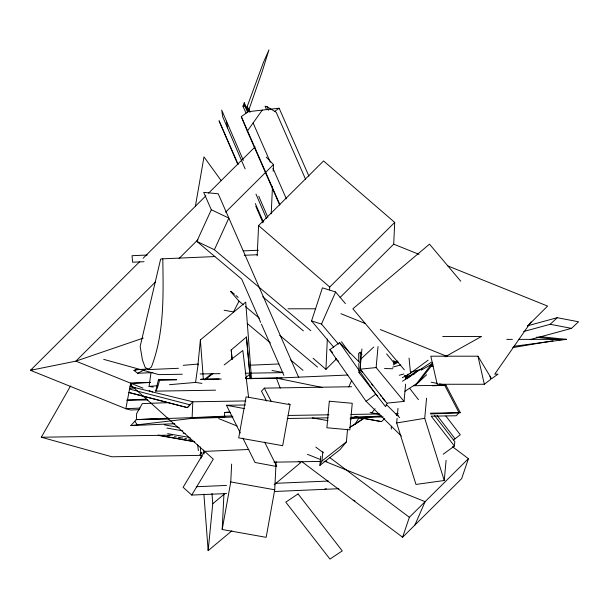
<?xml version="1.0" encoding="UTF-8"?>
<svg xmlns="http://www.w3.org/2000/svg" width="609" height="609" viewBox="0 0 609 609"><rect width="100%" height="100%" fill="white"/><g stroke="black" fill="none" stroke-linecap="round" stroke-linejoin="round"><path stroke-width="0.91" d="M391.282 429.086L391.359 426.262M131.445 385.619L131.514 383.312L130.661 383.183L125.842 408.708L130.722 410.009L139.278 409.636M232.973 417.028L190.526 418.558L130.859 425.6L136.294 419.609L192.117 417.622L192.809 401.795L130.052 386.449M192.117 417.622L224.455 417.096L224.652 412.506L229.212 411.958M257.188 255.871L258.581 225.589L323.562 160.951L394.708 222.399L393.703 244.156L340.111 297.466M271.218 213.774L272.482 186.339M273.175 171.198L273.479 164.575L266.262 157.092M313.056 358.229L325.937 369.351L327.33 339.076M329.591 289.876L329.72 287.037L394.708 222.399M276.113 461.599L274.728 489.781L266.156 537.336L222.194 529.503L223.967 493.45M222.194 529.503L230.758 481.947L231.641 464.104M347.549 429.132L346.399 441.852L340.028 449.625L319.908 465.398L320.737 456.248M319.908 465.398L321.955 461.005L322.793 451.787M361.906 349.01L360.079 369.191L376.134 367.57L404.041 401.407L387.423 403.082M376.134 367.57L378.037 346.536M446.085 460.374L444.258 480.501L415.977 484.437L396.68 422.958L397.091 418.383M397.342 415.635L398.004 408.319M404.041 401.407L405.609 384.15M406.089 378.836L406.195 377.626L404.414 375.471M444.258 480.501L424.739 418.322L426.559 398.195M443.207 454.215L454.405 446.032L454.801 441.639L434.506 415.467M197.933 364.913L200.384 339.936L245.716 302.11L251.502 378.745M231.9 530.82L208.156 550.635L212.754 503.727L211.978 493.412M153.255 387.058L149.053 386.441L151.017 372.647M169.508 384.675L195.542 382.429L198.153 364.037L183.279 365.324M195.367 206.375L203.985 156.894L221.212 180.675M290.059 404.688L282.675 445.689L238.705 437.856L246.097 396.855L290.059 404.688L288.636 403.462M215.556 390.179L155.721 391.138L158.393 379.894L176.427 379.605M176.717 379.788L159.634 380.062L157.427 387.903L155.721 391.138M333.603 347.077L311.549 320.928L322.427 287.844L335.62 291.993L345.394 303.587M301.653 461.508L402.602 537.245L409.362 517.285L468.412 458.676L452.449 446.694M468.412 458.676L461.66 478.636L402.602 537.245M249.355 112.026L247.109 106.803L263.476 62.308L268.942 49.915L262.167 71.626L248.99 109.483L250.116 112.102M246.036 113.183L242.983 106.232L244.262 102.776L248.069 111.462M348.79 386.981L351.728 380.244M360.269 360.619L361.015 358.914L373.736 347.039M414.919 525.019L425.105 501.656L325.099 461.416M338.459 344.176L321.499 324.064L335.62 291.993M260.69 322.45L241.682 279.067L196.829 241.4L211.315 209.755L203.688 192.36L218.212 193.776L298.783 377.656M310.818 330.725L214.383 249.728L228.862 218.083L211.315 209.755M360.543 369.48L387.073 403.455L385.535 406.645L359.013 372.662L360.543 369.48L360.216 352.192L358.64 353.41L358.8 361.662M230.529 291.483L239.032 301.166L233.498 311.93L224.135 310.232M200.962 455.357L111.972 456.788L41.305 437.239L70.522 386.015M248.868 449.48L204.654 451.383L183.119 487.307L191.751 495.064L213.287 459.14L130.379 384.66M351.484 426.3L354.72 424.496L359.127 417.812M531.048 321.933L494.752 374.147L498.033 374.147L491.547 378.752L477.958 356.196L430.822 356.196L437.201 384.264L484.338 384.264L490.74 379.323L490.047 376.263M279.683 205.073L247.292 131.141L262.273 110.107M407.261 378.806L408.905 376.552L417.043 370.675L415.399 372.929M432.557 362.774L415.224 385.428L426.643 374.763M432.976 363.954L418.474 382.383L405 391.29M371.802 412.864L375.091 408.73M406.127 377.382L407.261 375.959M408.129 377.755L406.393 375.494L405.229 376.925L408.951 377.656M129.161 392.478L187.382 407.627L190.046 404.787M190.526 418.558L191.355 417.652L231.945 415.901M187.382 407.627L192.809 401.795L245.83 400.943M224.455 417.096L225.3 416.183M351.675 386.723L264.321 388.131L261.489 391.191L266.613 401.034M444.692 385.261L459.026 412.712L456.194 415.764L431.537 416.16M139.735 261.619L30.45 370.325L125.842 408.708L140.07 408.091M143.107 258.262L205.85 195.854M208.544 193.175L255.095 146.876M155.455 281.975L75.874 361.137L30.45 370.325L32.247 369.709M179.061 258.498L197.948 239.71M225.596 212.206L273.479 164.575M325.937 369.351L336.655 358.693M527.493 326.066L547.59 306.076L447.881 265.958M406.393 375.494L404.901 376.887L408.753 374.421M384.705 418.589L381.478 421.634L355.869 416.838M523.626 331.517L550.193 324.285L557.25 317.7L578.55 321.78L571.493 328.365L530.264 339.586M232.067 359.325L231.222 349.931L246.447 337.021L250.291 378.623M245.442 377.915L249.789 374.223L246.447 337.021M274.126 484.833L300.762 462.574L298.319 461.241M205.142 379.042L211.612 373.637M212.754 503.727L224.295 494.097M162.816 258.81L160.647 259.053L140.169 346.422L142.407 359.828L145.071 367.143L148.132 369.602L151.382 367.037C164.567 332.879 163.288 294.901 162.816 258.81L214.908 256.564M321.955 461.005L346.399 441.852M204.799 379.963L212.998 373.599M224.181 364.928L242.816 350.472L248.639 397.639M453.56 439.934L460.282 434.773L445.857 416.008M402.321 377.702L410.527 373.119L428.135 360.178M401.293 436.006L366.07 401.285L329.834 349.718L339.563 342.608L360.421 363.17M366.07 401.285L375.799 394.175L377.74 396.078M247.292 131.141L241.309 116.623L248.167 111.691L279.143 108.219L308.9 176.13M274.728 111.394L279.143 108.219M402.496 381.257L431.362 362.188M354.72 424.496L364.783 417.85M349.68 427.488L364.015 418.071M145.795 369.107L137.664 373.256L133.942 370.455L135.495 369.732L148.642 368.985M393.597 363.611L397.738 361.297M393.201 364.936L398.141 362.18M405.312 378.996L411.113 375.761M412.773 374.839L414.432 373.911M421.055 370.211L432.656 363.733M445.08 356.798L481.536 336.45L442.713 336.45M350.266 419.274L354.712 416.899L381.485 421.588M143.229 338.102L75.874 361.137L142.978 388.139M324.62 489.21L326.363 488.707M393.247 362.325L397.829 361.084M527.934 325.678L557.25 317.7M392.607 367.166L400.851 364.928M399.238 375.243L403.82 373.995M411.151 372L422.144 369.008M431.309 366.511L433.144 366.017M512.74 347.625L552.964 340.812M396.68 422.958L424.739 418.322M513.874 346.3L566.218 339.373L543.121 336.967L536.27 337.279L559.366 339.685L566.218 339.373L561.498 339.373M242.983 106.232L244.841 105.996L247.505 112.079M149.053 386.441L157.419 385.718M350.114 418.748L381.554 416.038M559.519 339.7L566.218 339.373M147.226 255.042L132.031 255.696L132.61 262.205L144.006 261.71M243.151 250.9L258.353 250.246M244.27 255.3L257.531 254.722M135.495 369.732L140.23 369.526M148.132 369.602L178.445 368.293M250.428 365.187L278.846 363.961M133.942 370.455L135.837 370.371M137.664 373.256L152.836 372.601M130.661 383.183L150.575 382.323M131.514 383.312L150.492 382.49M280.193 388.123L276.402 378.113L347.906 375.03M129.633 388.238L135.274 387.994M432.451 385.794L445.948 385.208L460.32 412.689L430.555 413.975M126.916 400.006L146.822 399.146M136.294 419.609L157.191 418.703M161.925 418.497L168.556 418.216M130.859 425.6L174.76 423.719M381.272 416.099L350.936 417.409L383.175 416.944M396.436 415.445L398.332 415.361M196.319 486.736L226.495 485.434M275.268 483.333L328.373 481.041M191.751 495.064L226.639 493.556M274.613 491.486L338.901 488.715M168.183 402.671L142.3 403.592L136.629 413.549L136.355 419.601L168.617 419.083M182.297 374.238L158.827 374.619L143.952 370.5M200.133 373.956L220.039 373.637M245.145 373.226L282.919 372.624M201.092 379.209L219.118 378.912M245.686 378.486L276.996 377.983M200.43 379.407L221.303 379.072M245.975 378.676L282.028 378.09M413.397 385.733L444.73 385.231M126.931 400.288L147.827 399.953M240.327 433.037L226.487 405.274L245.473 404.97M224.652 412.506L230.354 412.415M288.118 415.46L328.944 414.805M350.784 414.447L379.27 413.991M395.408 413.732L398.256 413.686M430.54 413.168L459.026 412.712M287.204 418.49L328.114 417.827M41.305 437.239L172.514 435.123M273.928 462.17L320.288 461.424M324.072 461.363L326.911 461.317M288.011 308.793L315.47 308.793M506.764 339.373L512.428 339.373M519.035 339.373L557.722 339.373M201.998 452.738L200.285 452.715L202.013 453.165M384.538 368.536L392.881 368.757M158.393 379.894L159.634 380.062M195.542 382.429L201.952 383.373M271.987 370.5L282.949 372.442M370.089 412.567L379.925 414.287M312.219 417.881L328.053 420.652M183.195 433.22L185.067 433.555M167.65 433.646L190.046 437.566M172.743 423.575L174.608 423.902M164.263 424.823L179.145 427.472M166.919 428.058L182.73 430.875M167.962 435.458L169.85 435.785M174.501 436.623L176.397 436.95M178.239 437.285L182.936 438.115M184.786 438.45L186.674 438.784M188.524 439.119L190.411 439.447M158.211 435.115L194.492 441.571M158.287 435.359L194.743 441.845M230.758 481.947L274.728 489.781M226.487 405.274L244.651 408.639M550.193 324.285L571.493 328.365M431.149 382.186L437.627 383.51M439.477 383.883L445.948 385.208M458.508 412.316L460.32 412.689M276.402 378.113L322.648 387.56M128.697 392.5L187.412 407.627M129.557 389.075L189.955 404.787M103.713 359.371L142.125 369.998M305.558 179.236L276.227 112.307L267.153 106.781L265.067 106.179L266.59 109.65M311.549 320.928L321.499 324.064M393.703 244.156L419.045 254.356M340.903 313.696L365.263 323.501M380.26 329.53L447.318 356.516M149.136 390.613L152.653 392.029M218.639 418.581L237.114 426.011M307.499 454.337L320.699 459.643M353.212 500.195L354.978 500.902M196.829 241.4L214.383 249.728M335.376 358.861L338.414 361.145M315.812 447.105L323.409 452.807M329.492 457.367L409.362 517.285M262.73 296.75L303.381 330.885M230.887 291.239L234.518 294.292M235.972 295.517L238.149 297.344M239.032 301.166L243.394 304.827M245.572 306.654L259.388 318.256M279.737 335.353L317.533 367.098M247.254 323.486L270.434 342.951M290.714 359.988L303.023 370.325M199.843 454.398L202.211 456.423M258.581 225.589L329.72 287.037M386.159 404.376L399.656 417.683M329.834 349.718L332.522 352.375M393.604 360.52L394.822 361.944M460.762 281.221L429.497 244.156L352.862 308.793L404.353 369.846M408.03 374.208L409.865 376.385M386.601 353.867L394.32 363.23M360.216 352.192L361.944 354.408M360.657 369.929L362.385 372.145M371.619 383.967L372.769 385.444M380.267 395.043L381.417 396.52M382.574 397.997L384.88 400.95M409.75 388.473L418.452 399.687M431.21 416.13L454.405 446.032M437.102 415.429L455.06 438.784M341.489 341.748L349.817 353.243M134.802 421.245L137.474 424.983M339.563 342.608L375.799 394.175M247.109 106.803L248.99 109.483M264.321 388.131L271.195 401.339M264.641 442.119L276.806 466.517L255.011 462.475L242.846 438.084M267.153 106.781L268.676 110.259M253.131 123.018L270.32 162.23M272.992 168.335L286.352 198.838M241.309 116.623L279.82 204.525M238.134 164.346L219.042 120.772L237.799 164.384M255.316 203.558L263.332 221.859M261.451 324.186L283.885 375.38M243.349 160.418L221.699 110.092L222.749 116.859L245.115 168.83M258.749 196.212L267.838 217.344M255.978 194.096L266.476 218.479M255.81 206.245L262.943 222.818M477.958 356.196L484.338 384.264M244.262 102.776L244.841 105.996M226.441 121.13L227.5 127.898M203.657 450.081L204.122 453.85M197.681 444.958L198.382 450.614M409.042 358.077L410.527 373.119M249.789 374.223L250.215 378.836M231.222 349.931L232.098 359.386M200.384 339.936L203.376 379.574M200.323 446.907L201.176 458.196M203.886 494.135L208.156 550.635M358.83 363.497L359.013 372.662M329.309 401.217L326.904 427.762L349.84 429.84L352.246 403.287L329.309 401.217M298.075 493.937L285.781 502.136L329.956 559.085L342.258 550.886L298.075 493.937"/></g></svg>
